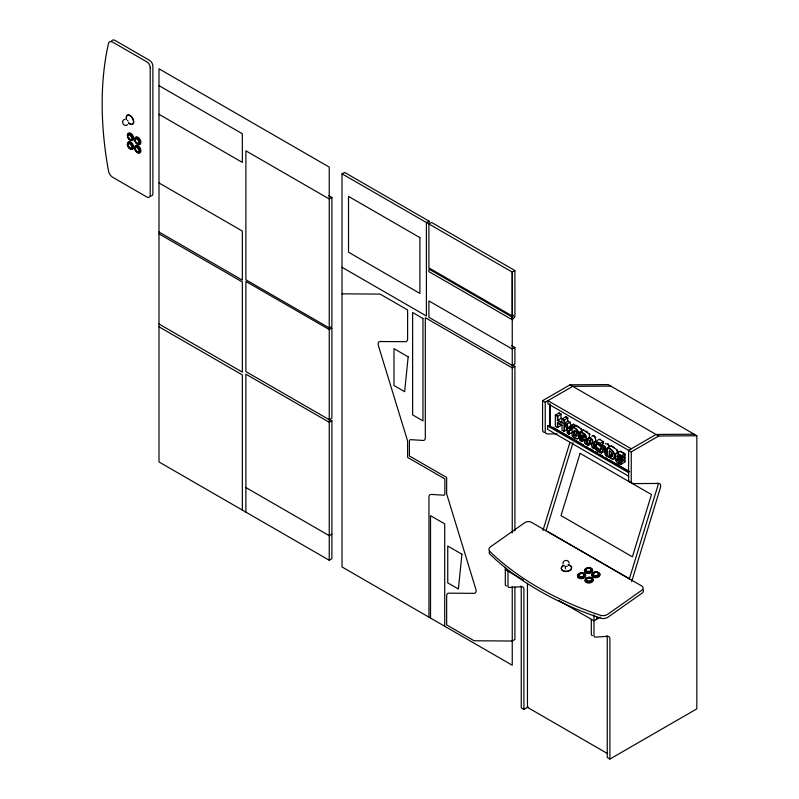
<?xml version="1.0" encoding="UTF-8"?>
<svg xmlns="http://www.w3.org/2000/svg" width="799" height="799" viewBox="0 0 799 799"><rect width="100%" height="100%" fill="white"/><g stroke="black" fill="none" stroke-linecap="round" stroke-linejoin="round"><path stroke-width="1.2" d="M628.733 471.59L549.662 425.937L547.655 425.947L547.615 429.373L628.823 476.264M596.394 443.884L596.573 447.3L600.159 449.647M618.696 452.534L618.796 452.034M597.662 440.549L598.611 439.33L600.049 439.74L603.265 441.597L603.265 443.645M542.94 530.536L569.947 442.326M545.967 530.886L572.973 442.676M629.312 579.005L657.777 486.022A4.784 2.767 -60 0 0 657.847 483.095M631.6 581.732L660.443 487.56A4.784 2.767 -60 0 0 658.835 483.445L633.377 483.595A5.423 3.136 -60 0 1 631.24 480.858L631.24 451.874L658.726 436.004L696.828 435.755L696.828 708.863L609.907 759.05L607.25 757.512L607.25 637.472A5.313 3.066 -60 0 0 606.821 635.714M584.518 435.705L582.301 436.983L582.301 438.941L584.079 440.179L584.678 443.275L588.204 445.313L590.171 440.049L592.169 447.6L594.076 448.698L595.844 447.68M597.243 443.755L600.159 445.442L600.159 443.385L595.505 441.118C590.821 444.803 596.533 452.683 601.497 452.983L603.465 447.72L605.462 455.27L612.124 459.075L613.822 458.856M601.937 452.733L603.565 447.67M586.296 444.214L588.264 438.511L589.422 437.462C594.116 438.291 592.808 445.333 594.516 448.449L592.608 447.34M588.344 439.29L586.925 443.425C585.337 438.621 588.813 433.897 580.284 431.919L580.284 440.229M599.59 451.884L601.557 446.182L602.716 445.143C607.04 445.772 606.111 452.114 607.53 454.981M600.888 449.138L602.286 445.403C606.97 446.242 605.662 453.263 607.37 456.379L607.41 448.089L611.395 445.782M589.562 437.592L589.193 433.967L583.39 430.122M588.703 438.252L588.993 437.722C593.677 438.561 592.369 445.592 594.076 448.698M591.809 436.464L592.528 435.675L594.366 436.424L596.204 440.958M613.652 458.866C615.719 454.052 612.234 449.238 607.41 448.089M590.401 439.76L588.653 445.053L586.746 443.954M573.822 424.089L569.837 426.386L568.109 428.683L566.381 424.399L564.324 423.21L568.319 420.913M572.454 425.817L573.382 424.339L575.44 425.527M575.879 425.278L571.894 427.575L569.018 430.931L569.018 434.237L567.2 433.188L567.2 429.882L564.324 423.21M571.744 428.244L569.457 430.681L569.457 433.977M577.268 435.825L574.341 434.746L574.341 430.541L577.268 432.838M512.259 319.75L514.926 316.734L514.906 270.551L431.56 222.442L428.903 223.97L428.913 267.885L512.259 316.005L513.058 315.096L513.447 315.785L512.259 317.153L512.259 319.75L428.913 271.63L428.913 269.033L512.259 317.153M618.975 451.665L619.944 451.385L624.598 453.912L624.598 455.929M595.155 441.238L594.516 442.946L594.875 447.51M613.372 459.105L614.101 458.606C616.159 453.792 612.673 448.978 607.849 447.83M564.773 422.961L566.831 424.149L568.548 428.424L570.276 426.137L572.334 427.325M127.67 124.644C123.785 128.03 119.97 120.18 125.053 119.211M605.392 443.615L607.659 444.094L608.938 446.351M331.895 197.423L329.238 198.961L245.892 150.841L245.892 279.81L329.238 327.93L331.895 326.392L331.895 197.423L328.689 195.575M514.906 270.551L512.249 272.089L512.249 532.943M329.238 560.249L329.238 167.101L159.001 68.814L159.001 461.962L329.238 560.249L331.895 558.711L331.895 420.753L329.238 422.281L245.892 374.162L245.892 512.129M514.906 347.505L512.249 349.033L428.903 300.923L428.903 317.303L512.249 365.423L514.906 363.885L514.906 347.505L511.7 345.647M514.906 530.995L514.906 366.381L512.249 367.91L425.318 317.722L425.318 437.772A5.313 3.066 60 0 1 423.09 440.449L410.696 439.66A3.096 1.788 60 0 0 409.398 441.218L409.398 455.959L446.641 477.462L446.651 493.852L475.854 589.213A4.784 2.767 60 0 1 474.246 593.337L448.788 593.178A5.423 3.136 60 0 0 446.651 595.914L446.651 624.908L474.137 640.768L512.249 641.028L514.906 639.49L514.906 587.115M544.708 432.409A5.423 3.136 -60 0 1 542.571 429.672L542.571 400.679L570.057 384.818L608.169 384.559L696.828 435.755M542.571 400.679L545.238 402.217L572.723 386.346L610.826 386.097M331.895 534.141L329.238 535.67L245.892 487.55M561.397 425.228L557.412 427.535L555.335 426.336L555.335 415.12L559.33 412.813M555.335 415.12L557.412 416.309L561.397 414.012M557.412 416.309L557.412 420.524L561.397 418.227M561.987 418.956L565.982 416.659L568.049 417.847L564.064 420.154L561.987 418.956L561.987 423.17L557.412 420.524M566.381 424.399L570.376 422.102M567.929 428.504L570.146 427.225M568.548 428.424L570.326 427.405M568.738 428.454L570.506 427.435M557.412 427.535L557.412 422.891L561.987 425.537L561.987 430.182L564.064 431.37L567.61 429.323M572.094 427.695C580.004 427.465 582.271 445.742 572.094 436.014L572.094 427.695L576.089 425.398L579.215 427.205M569.018 430.931L571.675 429.403M569.018 434.237L572.563 432.189M573.902 435.006C578.176 439.74 577.857 430.451 573.902 430.791L573.902 435.006L577.447 432.958M584.748 439.74L581.652 441.527L579.844 440.489L579.844 432.169L583.829 429.872M586.606 444.394L585.317 439.73L587.984 438.192M588.204 445.313L591.749 443.265M595.065 441.378L599.709 443.645L603.704 441.338M601.487 448.878L599.709 449.907C594.905 450.326 594.017 439.55 599.709 445.692L603.704 443.395M601.497 452.983L605.492 450.686M609.208 455.39C613.492 460.134 613.173 450.836 609.208 451.175L609.208 455.39L612.753 453.343M616.928 456.698L621.053 459.075L625.038 456.768L625.038 458.786L621.053 461.093L616.928 458.716L617.247 460.024L621.053 462.251L625.038 459.954L625.038 461.972L621.053 464.279C613.682 464.838 611.974 446.761 621.053 455.959L625.038 453.652L625.038 455.68L621.053 457.977C619.395 454.891 614.331 456.858 618.706 455.67M617.058 459.815L618.826 458.786M600.369 617.128L593.977 620.813L558.731 600.458M520.818 586.057A5.313 3.066 -60 0 1 521.238 587.814L521.238 707.864L523.904 709.392L528.189 706.915M512.249 586.606L512.249 665.237L342.012 566.95L342.012 173.812L344.669 172.444L429.073 221.173L429.073 223.64M429.073 221.173L426.416 222.541L426.416 316.005L342.012 267.275M580.474 573.812L579.834 574.091A2.816 1.798 -5.8 0 0 579.674 576.858A2.816 1.798 -5.8 0 0 583.939 576.229A2.816 1.798 -5.8 0 0 582.621 573.672M594.136 573.113L594.766 572.843M567.36 566.281L565.073 566.421M612.404 456.439L609.657 455.13L609.657 450.926M557.063 433.887L547.365 433.947A5.423 3.136 -60 0 1 545.238 431.21L545.238 402.217M694.171 434.217L656.069 434.466L628.583 450.336L628.583 479.33A5.423 3.136 -60 0 0 630.711 482.067M592.968 435.415L594.166 435.695M342.012 293.842L380.124 294.092L407.61 309.962L407.61 338.956A5.423 3.136 60 0 1 405.473 341.692L380.014 341.533A4.784 2.767 60 0 0 378.406 345.647L407.61 441.018L407.62 457.408L444.863 478.901L444.863 493.642A3.096 1.788 60 0 1 443.565 495.2L431.17 494.421A5.313 3.066 60 0 0 428.943 497.098L428.943 617.138M585.317 439.73C588.743 437.313 582.341 432.519 579.844 432.169M620.394 451.135L624.149 453.143M599.949 439.22L600.498 439.49M612.563 458.816L605.902 455.021L604.134 447.69M342.012 173.812L512.249 272.089L512.259 316.005M159.001 85.633L242.347 133.753L242.347 162.417L159.001 114.307M570.057 384.818L658.726 436.004M511.69 364.524L514.906 366.381M631.24 448.798L547.894 400.679L547.894 403.755L631.24 451.874M558.881 413.073L560.958 414.262L560.958 418.476M565.532 416.908L567.61 418.107L567.61 421.842M159.001 182.941L242.347 231.061L242.347 280.149L159.001 232.03M585.857 431.041L587.884 432.209M612.443 446.381L614.521 447.59M567.869 421.163L569.937 422.351L571.325 426.167M575.64 425.647L580.364 428.424L582.091 431.011M610.955 446.042L616.149 449.228L617.567 452.673M555.774 414.861L557.852 416.059L557.852 420.274L562.436 422.921M562.436 418.706L564.503 419.894L564.503 431.12M622.541 455.839L624.598 457.028L624.598 459.045M572.543 427.445C580.444 427.205 582.711 445.482 572.543 435.755M569.837 426.386L571.894 427.575M584.319 436.294L582.091 435.006L582.091 441.268M602.286 447.3L599.969 445.882L599.44 444.604M622.86 459.205L624.598 460.204L624.598 462.231M584.319 437.642L582.751 436.733L582.751 438.691M558.771 423.16L562.436 425.278M582.301 436.983C585.647 439.889 584.389 435.125 581.652 435.265L581.652 441.527M620.463 460.244L617.377 458.456L617.687 459.765L621.492 462.002L621.492 464.019M597.982 450.446L600.029 451.635M617.937 461.962L620.603 463.51M552.688 427.165L583.679 445.053M585.817 446.291L587.954 447.52M590.091 448.758L593.297 450.606M595.435 451.844L597.572 453.073M599.709 454.311L602.915 456.159M605.053 457.388L607.19 458.626M609.317 459.864L629.622 471.58M547.655 425.947L628.863 472.828M159.001 233.847L242.347 281.967L242.347 372.124L159.001 324.004M547.894 531.735L629.103 578.616M328.689 418.896L331.895 420.753M159.001 326.811L242.347 374.931L242.347 510.082M505.318 569.627L523.475 580.104M607.59 753.617L527.45 707.345L527.45 583.34M596.404 449.487L596.953 449.847M580.803 428.164L582.052 429.582M138.706 138.896L138.816 138.996A2.816 1.628 60 0 1 139.635 140.185M131.475 134.941L131.575 135.031A2.816 1.628 60 0 1 132.404 136.23M138.307 146.966L138.816 147.416A2.816 1.628 60 0 1 139.895 149.283M131.465 143.71L131.575 143.8A2.816 1.628 60 0 1 132.404 144.999M489.647 551.25L494.801 556.134A346.396 220.854 -5.8 0 0 592.628 612.613L600.149 615.19A6.072 3.875 -5.8 0 0 607.909 614.151L641.577 590.401A4.794 3.056 -5.8 0 0 641.557 585.867L531.605 522.386A4.774 3.046 -5.8 0 0 524.534 522.826L490.366 546.935A5.813 3.705 -5.8 0 0 489.647 551.25M608.109 443.844L609.377 446.092M616.429 460.743L615.869 459.775M617.008 449.438L617.967 451.765M595.155 448.079L595.505 448.599M589.642 433.707L590.071 434.576M595.355 436.783L595.774 437.532M566.551 427.775L567.02 428.773M569.158 563.155C568.938 558.91 561.957 559.939 563.025 564.054M565.273 566.541L565.512 568.848M615.59 458.586L615.59 454.331L616.429 453.143L621.492 455.7L621.492 457.727C616.149 453.472 615.879 456.718 621.492 458.816L621.492 460.833M621.053 455.959L621.053 457.977M621.053 459.075L621.053 461.093M621.053 462.251L621.053 464.279M609.907 759.05L609.907 639.01A5.313 3.066 -60 0 0 607.679 636.334L595.275 637.113A3.096 1.788 -60 0 1 593.977 635.555L593.977 614.84M599.709 443.645L599.709 445.692M599.709 449.907L599.709 451.954M596.643 616.818L596.643 619.275M591.32 619.275L591.32 634.016A3.096 1.788 -60 0 0 592.429 635.575M567.64 429.632L567.64 432.928M564.064 420.154L564.064 431.37M557.852 422.631L557.852 427.275M550.111 403.904L550.111 426.187M549.662 404.164L549.662 426.237M523.904 709.392L523.904 589.352A5.313 3.066 -60 0 0 521.667 586.676L509.273 587.455A3.096 1.788 -60 0 1 507.974 585.897L507.974 571.155M505.318 567.23L505.318 584.369A3.096 1.788 -60 0 0 506.616 585.927M444.713 626.246L444.713 523.864L430.521 515.675L430.521 618.056M642.696 589.342A4.794 3.056 -5.8 0 1 641.867 593.277L608.199 617.038A6.072 3.875 -5.8 0 1 600.439 618.076L592.918 615.49A346.396 220.854 -5.8 0 1 495.1 559.02L489.937 554.126A5.813 3.705 -5.8 0 1 489.368 551.51M568.229 565.003A5.174 3.296 -5.8 0 1 570.696 569.857A5.174 3.296 -5.8 0 1 562.516 570.566A5.174 3.296 -5.8 0 1 564.294 565.342M568.209 564.753A5.174 3.296 -5.8 0 1 570.905 569.357A5.174 3.296 -5.8 0 1 563.125 570.696A5.174 3.296 -5.8 0 1 563.135 565.632M590.861 578.256A2.816 1.798 -5.8 0 1 591.24 580.883A2.816 1.798 -5.8 0 1 587.095 581.143A2.816 1.798 -5.8 0 1 587.435 578.476M588.773 578.027A2.816 1.798 -5.8 0 1 590.221 578.057M587.495 578.166A4.075 2.597 -5.8 0 1 593.238 580.224A4.075 2.597 -5.8 0 1 587.415 582.89A4.075 2.597 -5.8 0 1 586.596 578.586M588.154 582.131A2.816 1.798 -5.8 0 1 587.515 581.932M597.552 572.903A2.816 1.798 -5.8 0 1 598.241 575.26A2.816 1.798 -5.8 0 1 594.576 576.119A2.816 1.798 -5.8 0 1 593.248 573.912M598.231 572.823A4.075 2.597 -5.8 0 1 599.18 576.399A4.075 2.597 -5.8 0 1 593.507 577.347A4.075 2.597 -5.8 0 1 592.568 573.762M593.287 573.223A4.075 2.597 -5.8 0 1 594.196 572.813M597.642 576.359A2.816 1.798 -5.8 0 1 597.003 576.638M594.216 576.578A2.816 1.798 -5.8 0 1 593.697 576.279M583.939 573.792A4.075 2.597 -5.8 0 1 584.419 577.747A4.075 2.597 -5.8 0 1 578.226 577.727A4.075 2.597 -5.8 0 1 579.894 573.782M578.836 576.419A2.816 1.798 -5.8 0 1 578.836 575.949M590.261 568.688A2.816 1.798 -5.8 0 1 590.94 571.045A2.816 1.798 -5.8 0 1 587.275 571.904A2.816 1.798 -5.8 0 1 585.957 569.707M586.326 569.268A2.816 1.798 -5.8 0 1 586.836 568.908M588.184 568.469A2.816 1.798 -5.8 0 1 589.622 568.498M591.719 569.028A4.075 2.597 -5.8 0 1 591.16 572.733A4.075 2.597 -5.8 0 1 585.437 572.713A4.075 2.597 -5.8 0 1 585.997 569.018M586.895 568.598A4.075 2.597 -5.8 0 1 590.94 568.608M591.23 571.355A2.816 1.798 -5.8 0 1 590.861 571.784M589.712 572.424A2.816 1.798 -5.8 0 1 589.003 572.593M587.565 572.563A2.816 1.798 -5.8 0 1 586.925 572.364M111.261 41.658A5.813 3.356 60 0 1 114.956 40.369L149.343 60.225A4.774 2.757 60 0 1 152.889 66.367L152.889 193.328A4.794 2.767 60 0 1 150.721 195.915M127.421 120.359A1.019 0.589 60 0 1 128.04 121.128M126.532 119.63A5.174 2.986 60 0 1 129.228 115.256A5.174 2.986 60 0 1 133.503 122.267A5.174 2.986 60 0 1 128.589 123.016M126.472 118.292A5.174 2.986 60 0 1 130.087 115.436A5.174 2.986 60 0 1 133.673 122.477A5.174 2.986 60 0 1 128.809 122.886M130.527 148.254A2.816 1.628 60 0 0 132.244 147.256A2.816 1.628 60 0 0 131.026 144.12L130.527 143.68A2.816 1.628 60 0 0 128.289 144.379M130.007 147.955A2.816 1.628 60 0 1 129.508 147.505M129.058 146.946A2.816 1.628 60 0 1 128.689 146.307M127.9 143.49A4.075 2.357 60 0 1 130.806 142.172A4.075 2.357 60 0 1 133.643 146.886A4.075 2.357 60 0 1 131.226 149.023M130.477 148.624A4.075 2.357 60 0 1 128.529 146.297M129.598 142.971A2.816 1.628 60 0 1 131.076 143.361M132.664 145.668A2.816 1.628 60 0 1 132.794 146.327M137.248 151.56A2.816 1.628 60 0 0 139.425 151.131A2.816 1.628 60 0 0 138.257 147.735L137.758 147.286A2.816 1.628 60 0 0 135.65 147.485M136.289 150.562A2.816 1.628 60 0 1 135.92 149.922M135.131 147.096A4.075 2.357 60 0 1 138.287 145.937A4.075 2.357 60 0 1 140.864 151.071A4.075 2.357 60 0 1 137.708 152.229M136.309 150.811A4.075 2.357 60 0 1 135.77 149.902M135.371 148.934A4.075 2.357 60 0 1 135.151 147.975M140.035 149.942A2.816 1.628 60 0 1 140.035 150.542M130.527 139.485A2.816 1.628 60 0 0 132.244 138.487A2.816 1.628 60 0 0 131.026 135.351L130.527 134.911A2.816 1.628 60 0 0 128.289 135.61M130.007 139.186A2.816 1.628 60 0 1 129.508 138.736M129.058 138.177A2.816 1.628 60 0 1 128.689 137.538M127.9 134.711A4.075 2.357 60 0 1 130.806 133.403A4.075 2.357 60 0 1 133.643 138.117A4.075 2.357 60 0 1 131.226 140.254M130.477 139.845A4.075 2.357 60 0 1 128.529 137.518M129.598 134.202A2.816 1.628 60 0 1 131.076 134.592M137.768 143.44A2.816 1.628 60 0 0 139.475 142.442A2.816 1.628 60 0 0 138.257 139.316L137.758 138.866A2.816 1.628 60 0 0 135.52 139.565M137.238 143.141A2.816 1.628 60 0 1 136.739 142.701M135.371 140.514A4.075 2.357 60 0 1 137.048 136.979A4.075 2.357 60 0 1 140.794 141.453A4.075 2.357 60 0 1 138.457 144.22M137.708 143.81A4.075 2.357 60 0 1 135.76 141.483M137.288 138.117A2.816 1.628 60 0 1 137.788 138.247M139.895 140.864A2.816 1.628 60 0 1 140.035 141.523M140.035 142.122A2.816 1.628 60 0 1 139.895 142.622M150.232 67.905L150.222 194.856A4.794 2.767 60 0 1 146.676 196.904L112.809 177.348A6.072 3.506 60 0 1 108.484 170.856L107.096 162.966A346.396 200 60 0 1 107.106 50.007L108.594 43.196A5.813 3.356 60 0 1 112.299 41.908L146.686 61.763A4.774 2.757 60 0 1 150.232 67.905M408.169 356.863L404.624 391.68L393.987 385.537L393.987 348.674L408.169 356.863M461.932 554.216L458.386 589.023L447.75 582.88L447.75 546.027L461.932 554.216M580.094 453.353L561.018 515.625L632.399 556.833L651.465 494.561L580.094 453.353M331.895 328.009L329.238 329.548L245.892 281.428L245.892 371.585L329.238 419.705L331.895 418.177L331.895 328.009M587.415 568.029L586.776 568.309A2.816 1.798 -5.8 0 0 587.215 571.305A2.816 1.798 -5.8 0 0 591.31 569.527A2.816 1.798 -5.8 0 0 587.415 568.029M580.414 573.213L579.774 573.492A2.816 1.798 -5.8 0 0 580.214 576.488A2.816 1.798 -5.8 0 0 584.309 574.711A2.816 1.798 -5.8 0 0 580.414 573.213M594.706 572.244L594.066 572.513A2.816 1.798 -5.8 0 0 594.506 575.52A2.816 1.798 -5.8 0 0 598.611 573.732A2.816 1.798 -5.8 0 0 594.706 572.244M588.004 577.597L587.375 577.877A2.816 1.798 -5.8 0 0 587.814 580.873A2.816 1.798 -5.8 0 0 591.909 579.095A2.816 1.798 -5.8 0 0 588.004 577.597M419.894 237.613L348.524 196.404L348.524 252.204L419.894 293.413L419.894 237.613M422.971 318.491L412.624 312.519L412.624 414.901L422.971 420.873L422.971 318.491M137.708 139.635L137.198 139.186A2.816 1.628 60 0 0 135.041 140.924A2.816 1.628 60 0 0 138.297 143.8A2.816 1.628 60 0 0 137.708 139.635M130.477 135.67L129.967 135.231A2.816 1.628 60 0 0 127.81 136.969A2.816 1.628 60 0 0 131.066 139.835A2.816 1.628 60 0 0 130.477 135.67M137.708 148.055L137.198 147.605A2.816 1.628 60 0 0 135.041 149.343A2.816 1.628 60 0 0 138.297 152.219A2.816 1.628 60 0 0 137.708 148.055M130.467 144.439L129.967 144A2.816 1.628 60 0 0 127.81 145.738A2.816 1.628 60 0 0 131.066 148.614A2.816 1.628 60 0 0 130.467 144.439M586.746 582.101A4.075 2.597 -5.8 0 0 593.158 579.854A4.075 2.597 -5.8 0 0 587.435 577.567A4.075 2.597 -5.8 0 0 586.746 582.101M593.447 576.738A4.075 2.597 -5.8 0 0 599.859 574.491A4.075 2.597 -5.8 0 0 594.126 572.214A4.075 2.597 -5.8 0 0 593.447 576.738M579.155 577.717A4.075 2.597 -5.8 0 0 585.557 575.46A4.075 2.597 -5.8 0 0 579.834 573.183A4.075 2.597 -5.8 0 0 579.155 577.717M586.156 572.533A4.075 2.597 -5.8 0 0 592.558 570.286A4.075 2.597 -5.8 0 0 586.836 567.999A4.075 2.597 -5.8 0 0 586.156 572.533M127.361 144.689A4.075 2.357 60 0 0 132.035 149.423A4.075 2.357 60 0 0 131.236 143.271A4.075 2.357 60 0 0 127.361 144.689M134.602 148.294A4.075 2.357 60 0 0 139.266 153.038A4.075 2.357 60 0 0 138.467 146.886A4.075 2.357 60 0 0 134.602 148.294M127.371 135.92A4.075 2.357 60 0 0 132.035 140.654A4.075 2.357 60 0 0 131.236 134.502A4.075 2.357 60 0 0 127.371 135.92M134.602 139.875A4.075 2.357 60 0 0 139.266 144.609A4.075 2.357 60 0 0 138.467 138.457A4.075 2.357 60 0 0 134.602 139.875"/></g></svg>
